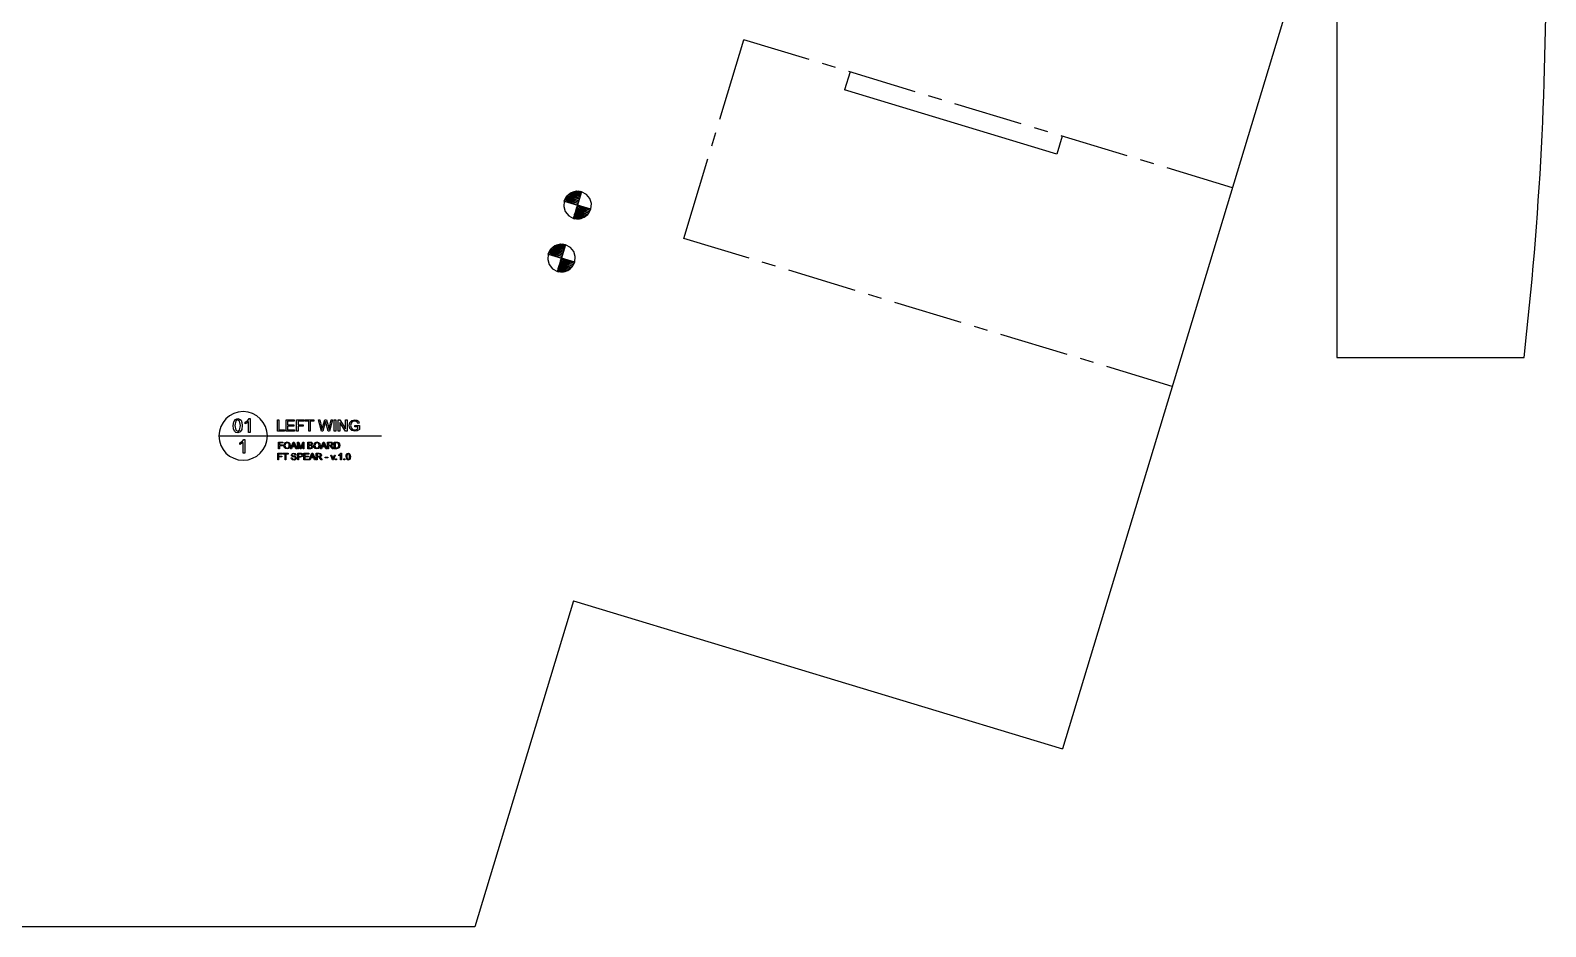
# Model space of a CAD drawing. Extents: x 310 to 1046, y -233 to 234.
# Drawn here: x 698.7 to 1046.1, y -232.5 to -27.1 of the extents above; entities that cross this region are included whole.
import ezdxf

# ---------------------------------------------------------------- set-up
doc = ezdxf.new("R2010")
doc.units = 0

msp = doc.modelspace()

# ---------------------------------------------------------------- linework, layer by layer
at = {"layer": '01 CUT', "color": 7}
for points in [[(888.374647, 56.278), (1000.218962, 22.41144), (935.375082, -191.773385)], [(998.282218, -9.730042), (998.282218, -102.048168)], [(1041.165749, -102.048168), (1041.821914, -96.068603), (1042.139413, -93.084112), (1042.435745, -90.089039), (1042.732078, -87.093965), (1043.007243, -84.098891), (1043.271826, -81.103817), (1043.525825, -78.108743), (1044.002074, -72.108012), (1044.224323, -69.112938), (1044.435989, -66.117864), (1044.637072, -63.112207), (1044.827571, -60.10655), (1045.007487, -57.111476), (1045.166237, -54.105819), (1045.324986, -51.100161), (1045.451986, -48.094504), (1045.578985, -45.088847), (1045.695402, -42.093773), (1045.790651, -39.077533), (1045.875318, -36.071875), (1046.023484, -30.060561), (1046.129317, -24.049247)], [(886.660153, -36.643374), (885.411323, -40.770861)], [(934.031003, -55.492231), (885.411323, -40.770861)], [(935.279833, -51.364744), (934.031003, -55.492231)], [(998.282218, -102.048168), (1041.165749, -102.048168)], [(823.245019, -157.832742), (800.628507, -232.529673)], [(823.245019, -157.832742), (935.375082, -191.773385)], [(800.628507, -232.529673), (380.48208, -232.529673)]]:
    msp.add_lwpolyline(points, dxfattribs=at)
at = {"layer": '05 REFERENCE', "color": 90}
for points in [[(856.772913, -47.47009), (862.286813, -29.266813)], [(877.272765, -33.796466), (862.286813, -29.266813)], [(883.34758, -35.63796), (880.310173, -34.717213)], [(901.582605, -41.162443), (886.384987, -36.558707)], [(907.65742, -43.003937), (904.620013, -42.08319)], [(925.892446, -48.517836), (910.694827, -43.924684)], [(854.931419, -53.555487), (855.852166, -50.51808)], [(931.96726, -50.35933), (928.929853, -49.438583)], [(950.202286, -55.883813), (935.01525, -51.280077)], [(848.507356, -74.806753), (854.021255, -56.592894)], [(956.287683, -57.714724), (953.239693, -56.793977)], [(974.30046, -63.175707), (959.32509, -58.635471)], [(863.482726, -79.336406), (848.507356, -74.806753)], [(869.568123, -81.1779), (866.530716, -80.257153)], [(887.792566, -86.702383), (872.60553, -82.098647)], [(893.877963, -88.533293), (890.840556, -87.612546)], [(912.112989, -94.057776), (896.91537, -89.454041)], [(918.187803, -95.89927), (915.150396, -94.978523)], [(936.422829, -101.41317), (921.22521, -96.820017)], [(942.497643, -103.254664), (939.460236, -102.333917)], [(960.521003, -108.715647), (945.53505, -104.175411)]]:
    msp.add_lwpolyline(points, dxfattribs=at)
at = {"layer": '23 NOTES', "color": 7}
for points in [[(827.215885, -68.070426), (827.335342, -66.813199), (826.975898, -65.648195), (826.205833, -64.702979), (825.093426, -64.105115), (823.836199, -63.985658), (822.671195, -64.345102), (821.725979, -65.115167), (821.128115, -66.227574), (821.008658, -67.484801), (821.368102, -68.649805), (822.138167, -69.595021), (823.250574, -70.192885), (824.507801, -70.312342), (825.672805, -69.952898), (826.618021, -69.182833), (827.215885, -68.070426)], [(821.244775, -65.895615), (824.165766, -67.155027), (821.117776, -66.23428), (821.244775, -65.895615)], [(821.403525, -65.578116), (824.261016, -66.816362), (821.244775, -65.895615), (821.403525, -65.578116)], [(824.261016, -66.816362), (821.244775, -65.895615), (824.165766, -67.155027), (824.261016, -66.816362)], [(821.594024, -65.281783), (824.366849, -66.477696), (821.403525, -65.578116), (821.594024, -65.281783)], [(824.366849, -66.477696), (821.403525, -65.578116), (824.261016, -66.816362), (824.366849, -66.477696)], [(821.826857, -65.006618), (824.462098, -66.149614), (821.594024, -65.281783), (821.826857, -65.006618)], [(824.462098, -66.149614), (821.594024, -65.281783), (824.366849, -66.477696), (824.462098, -66.149614)], [(822.080856, -64.763202), (824.557348, -65.832115), (821.826857, -65.006618), (822.080856, -64.763202)], [(824.557348, -65.832115), (821.826857, -65.006618), (824.462098, -66.149614), (824.557348, -65.832115)], [(822.356022, -64.540952), (824.652598, -65.535783), (822.080856, -64.763202), (822.356022, -64.540952)], [(824.652598, -65.535783), (822.080856, -64.763202), (824.557348, -65.832115), (824.652598, -65.535783)], [(822.662937, -64.350453), (824.737264, -65.260617), (822.356022, -64.540952), (822.662937, -64.350453)], [(824.737264, -65.260617), (822.356022, -64.540952), (824.652598, -65.535783), (824.737264, -65.260617)], [(822.980436, -64.202287), (824.811347, -65.006618), (822.662937, -64.350453), (822.980436, -64.202287)], [(824.811347, -65.006618), (822.662937, -64.350453), (824.737264, -65.260617), (824.811347, -65.006618)], [(823.319102, -64.096454), (824.874847, -64.773785), (822.980436, -64.202287), (823.319102, -64.096454)], [(824.874847, -64.773785), (822.980436, -64.202287), (824.811347, -65.006618), (824.874847, -64.773785)], [(825.07593, -64.11762), (823.245019, -70.192435)], [(823.668351, -64.022371), (824.938347, -64.583286), (823.319102, -64.096454), (823.668351, -64.022371)], [(824.938347, -64.583286), (823.319102, -64.096454), (824.874847, -64.773785), (824.938347, -64.583286)], [(824.028183, -63.980037), (824.991263, -64.413953), (823.668351, -64.022371), (824.028183, -63.980037)], [(824.991263, -64.413953), (823.668351, -64.022371), (824.938347, -64.583286), (824.991263, -64.413953)], [(824.377432, -63.990621), (825.033597, -64.286953), (824.028183, -63.980037), (824.377432, -63.990621)], [(825.033597, -64.286953), (824.028183, -63.980037), (824.991263, -64.413953), (825.033597, -64.286953)], [(824.737264, -64.032954), (825.054763, -64.191703), (824.377432, -63.990621), (824.737264, -64.032954)], [(825.054763, -64.191703), (824.377432, -63.990621), (825.033597, -64.286953), (825.054763, -64.191703)], [(825.07593, -64.11762), (825.07593, -64.138787), (824.737264, -64.032954), (825.07593, -64.11762)], [(825.07593, -64.138787), (824.737264, -64.032954), (825.054763, -64.191703), (825.07593, -64.138787)], [(821.117776, -66.23428), (827.203173, -68.075775)], [(823.509601, -69.303437), (825.340512, -70.107768), (823.446102, -69.525687), (823.509601, -69.303437)], [(823.583685, -69.049438), (825.658011, -69.949019), (823.509601, -69.303437), (823.583685, -69.049438)], [(825.658011, -69.949019), (823.509601, -69.303437), (825.340512, -70.107768), (825.658011, -69.949019)], [(823.668351, -68.774272), (825.964927, -69.769103), (823.583685, -69.049438), (823.668351, -68.774272)], [(825.964927, -69.769103), (823.583685, -69.049438), (825.658011, -69.949019), (825.964927, -69.769103)], [(823.763601, -68.47794), (826.240093, -69.546853), (823.668351, -68.774272), (823.763601, -68.47794)], [(826.240093, -69.546853), (823.668351, -68.774272), (825.964927, -69.769103), (826.240093, -69.546853)], [(823.85885, -68.160441), (826.504675, -69.303437), (823.763601, -68.47794), (823.85885, -68.160441)], [(826.504675, -69.303437), (823.763601, -68.47794), (826.240093, -69.546853), (826.504675, -69.303437)], [(823.9541, -67.832359), (826.726925, -69.028272), (823.85885, -68.160441), (823.9541, -67.832359)], [(826.726925, -69.028272), (823.85885, -68.160441), (826.504675, -69.303437), (826.726925, -69.028272)], [(824.059933, -67.493693), (826.917424, -68.731939), (823.9541, -67.832359), (824.059933, -67.493693)], [(826.917424, -68.731939), (823.9541, -67.832359), (826.726925, -69.028272), (826.917424, -68.731939)], [(824.165766, -67.155027), (827.076173, -68.403857), (824.059933, -67.493693), (824.165766, -67.155027)], [(827.076173, -68.403857), (824.059933, -67.493693), (826.917424, -68.731939), (827.076173, -68.403857)], [(827.203173, -68.075775), (824.165766, -67.155027), (827.076173, -68.403857), (827.203173, -68.075775)], [(823.266186, -70.118351), (823.245019, -70.171268), (823.583685, -70.277101), (823.266186, -70.118351)], [(823.245019, -70.171268), (823.583685, -70.277101), (823.245019, -70.192435), (823.245019, -70.171268)], [(823.287352, -70.023102), (823.943517, -70.319434), (823.266186, -70.118351), (823.287352, -70.023102)], [(823.266186, -70.118351), (823.943517, -70.319434), (823.583685, -70.277101), (823.266186, -70.118351)], [(823.329685, -69.896102), (824.292766, -70.330017), (823.287352, -70.023102), (823.329685, -69.896102)], [(824.292766, -70.330017), (823.287352, -70.023102), (823.943517, -70.319434), (824.292766, -70.330017)], [(823.382602, -69.726769), (824.652598, -70.287684), (823.329685, -69.896102), (823.382602, -69.726769)], [(824.652598, -70.287684), (823.329685, -69.896102), (824.292766, -70.330017), (824.652598, -70.287684)], [(823.446102, -69.525687), (825.001847, -70.213601), (823.382602, -69.726769), (823.446102, -69.525687)], [(825.001847, -70.213601), (823.382602, -69.726769), (824.652598, -70.287684), (825.001847, -70.213601)], [(825.340512, -70.107768), (823.446102, -69.525687), (825.001847, -70.213601), (825.340512, -70.107768)], [(823.532885, -80.230426), (823.652342, -78.973199), (823.292898, -77.808195), (822.522833, -76.862979), (821.410426, -76.265115), (820.153199, -76.145658), (818.988195, -76.505102), (818.042979, -77.275167), (817.445115, -78.387574), (817.325658, -79.644801), (817.685102, -80.809805), (818.455167, -81.755021), (819.567574, -82.352885), (820.824801, -82.472342), (821.989805, -82.112898), (822.935021, -81.342833), (823.532885, -80.230426)], [(819.308031, -76.362498), (821.128359, -77.156246), (818.979949, -76.510665), (819.308031, -76.362498)], [(819.646697, -76.246082), (821.202442, -76.933997), (819.308031, -76.362498), (819.646697, -76.246082)], [(821.202442, -76.933997), (819.308031, -76.362498), (821.128359, -77.156246), (821.202442, -76.933997)], [(821.403525, -76.267249), (819.56203, -82.352646)], [(819.995946, -76.171999), (821.255359, -76.732914), (819.646697, -76.246082), (819.995946, -76.171999)], [(821.255359, -76.732914), (819.646697, -76.246082), (821.202442, -76.933997), (821.255359, -76.732914)], [(820.345195, -76.140249), (821.308275, -76.574164), (819.995946, -76.171999), (820.345195, -76.140249)], [(821.308275, -76.574164), (819.995946, -76.171999), (821.255359, -76.732914), (821.308275, -76.574164)], [(820.705027, -76.140249), (821.350608, -76.436582), (820.345195, -76.140249), (820.705027, -76.140249)], [(821.350608, -76.436582), (820.345195, -76.140249), (821.308275, -76.574164), (821.350608, -76.436582)], [(821.054276, -76.182582), (821.382358, -76.351915), (820.705027, -76.140249), (821.054276, -76.182582)], [(821.382358, -76.351915), (820.705027, -76.140249), (821.350608, -76.436582), (821.382358, -76.351915)], [(821.403525, -76.267249), (821.392941, -76.288415), (821.054276, -76.182582), (821.403525, -76.267249)], [(821.392941, -76.288415), (821.054276, -76.182582), (821.382358, -76.351915), (821.392941, -76.288415)], [(817.561787, -78.055826), (820.482778, -79.315239), (817.445371, -78.394492), (817.561787, -78.055826)], [(817.445371, -78.394492), (823.520185, -80.225403)], [(817.720536, -77.738327), (820.588611, -78.96599), (817.561787, -78.055826), (817.720536, -77.738327)], [(820.588611, -78.96599), (817.561787, -78.055826), (820.482778, -79.315239), (820.588611, -78.96599)], [(817.921619, -77.441995), (820.68386, -78.637908), (817.720536, -77.738327), (817.921619, -77.441995)], [(820.68386, -78.637908), (817.720536, -77.738327), (820.588611, -78.96599), (820.68386, -78.637908)], [(818.143868, -77.166829), (820.789693, -78.309826), (817.921619, -77.441995), (818.143868, -77.166829)], [(820.789693, -78.309826), (817.921619, -77.441995), (820.68386, -78.637908), (820.789693, -78.309826)], [(818.397868, -76.91283), (820.884943, -77.992327), (818.143868, -77.166829), (818.397868, -76.91283)], [(820.884943, -77.992327), (818.143868, -77.166829), (820.789693, -78.309826), (820.884943, -77.992327)], [(818.683617, -76.701164), (820.969609, -77.695994), (818.397868, -76.91283), (818.683617, -76.701164)], [(820.969609, -77.695994), (818.397868, -76.91283), (820.884943, -77.992327), (820.969609, -77.695994)], [(818.979949, -76.510665), (821.054276, -77.410245), (818.683617, -76.701164), (818.979949, -76.510665)], [(821.054276, -77.410245), (818.683617, -76.701164), (820.969609, -77.695994), (821.054276, -77.410245)], [(821.128359, -77.156246), (818.979949, -76.510665), (821.054276, -77.410245), (821.128359, -77.156246)], [(820.376945, -79.653905), (823.234436, -80.881568), (820.271112, -79.981987), (820.376945, -79.653905)], [(820.482778, -79.315239), (823.393185, -80.564069), (820.376945, -79.653905), (820.482778, -79.315239)], [(823.393185, -80.564069), (820.376945, -79.653905), (823.234436, -80.881568), (823.393185, -80.564069)], [(823.520185, -80.225403), (820.482778, -79.315239), (823.393185, -80.564069), (823.520185, -80.225403)], [(819.583197, -82.26798), (819.56203, -82.33148), (819.911279, -82.437313), (819.583197, -82.26798)], [(819.56203, -82.33148), (819.911279, -82.437313), (819.56203, -82.352646), (819.56203, -82.33148)], [(819.614947, -82.183313), (820.260528, -82.479646), (819.583197, -82.26798), (819.614947, -82.183313)], [(819.583197, -82.26798), (820.260528, -82.479646), (819.911279, -82.437313), (819.583197, -82.26798)], [(819.65728, -82.045731), (820.620361, -82.479646), (819.614947, -82.183313), (819.65728, -82.045731)], [(820.620361, -82.479646), (819.614947, -82.183313), (820.260528, -82.479646), (820.620361, -82.479646)], [(819.699613, -81.886981), (820.969609, -82.447896), (819.65728, -82.045731), (819.699613, -81.886981)], [(820.969609, -82.447896), (819.65728, -82.045731), (820.620361, -82.479646), (820.969609, -82.447896)], [(819.763113, -81.685898), (821.318858, -82.373813), (819.699613, -81.886981), (819.763113, -81.685898)], [(821.318858, -82.373813), (819.699613, -81.886981), (820.969609, -82.447896), (821.318858, -82.373813)], [(819.826613, -81.463649), (821.657524, -82.257397), (819.763113, -81.685898), (819.826613, -81.463649)], [(821.657524, -82.257397), (819.763113, -81.685898), (821.318858, -82.373813), (821.657524, -82.257397)], [(819.911279, -81.20965), (821.975023, -82.10923), (819.826613, -81.463649), (819.911279, -81.20965)], [(821.975023, -82.10923), (819.826613, -81.463649), (821.657524, -82.257397), (821.975023, -82.10923)], [(819.995946, -80.923901), (822.281939, -81.918731), (819.911279, -81.20965), (819.995946, -80.923901)], [(822.281939, -81.918731), (819.911279, -81.20965), (821.975023, -82.10923), (822.281939, -81.918731)], [(820.080612, -80.627568), (822.567688, -81.707065), (819.995946, -80.923901), (820.080612, -80.627568)], [(822.567688, -81.707065), (819.995946, -80.923901), (822.281939, -81.918731), (822.567688, -81.707065)], [(820.175862, -80.310069), (822.821687, -81.453066), (820.080612, -80.627568), (820.175862, -80.310069)], [(822.821687, -81.453066), (820.080612, -80.627568), (822.567688, -81.707065), (822.821687, -81.453066)], [(820.271112, -79.981987), (823.043936, -81.1779), (820.175862, -80.310069), (820.271112, -79.981987)], [(823.043936, -81.1779), (820.175862, -80.310069), (822.821687, -81.453066), (823.043936, -81.1779)], [(823.234436, -80.881568), (820.271112, -79.981987), (823.043936, -81.1779), (823.234436, -80.881568)], [(753.067157, -120.055653), (752.954167, -118.93481), (752.630106, -117.890855), (752.117339, -116.94615), (751.438229, -116.12306), (750.61514, -115.443948), (749.670435, -114.93118), (748.626478, -114.607119), (747.505632, -114.494128), (746.384787, -114.607119), (745.34083, -114.93118), (744.396125, -115.443948), (743.573036, -116.12306), (742.893925, -116.94615), (742.381158, -117.890855), (742.057098, -118.93481), (741.944108, -120.055653), (742.057098, -121.176495), (742.381158, -122.22045), (742.893925, -123.165155), (743.573036, -123.988245), (744.396125, -124.667357), (745.34083, -125.180125), (746.384787, -125.504186), (747.505632, -125.617177), (748.626478, -125.504186), (749.670435, -125.180125), (750.61514, -124.667357), (751.438229, -123.988245), (752.117339, -123.165155), (752.630106, -122.22045), (752.954167, -121.176495), (753.067157, -120.055653)], [(745.619764, -117.701131), (745.801691, -118.742878), (746.254342, -119.000607), (746.704827, -118.740712), (746.88892, -117.701131), (746.704827, -116.659384), (746.25001, -116.401655), (745.821183, -116.629063), (745.619764, -117.701131), (745.619764, -117.701131)], [(749.15434, -119.267), (748.764497, -119.267), (748.764497, -116.782834), (748.394146, -117.051393), (747.984811, -117.252812), (747.984811, -116.875964), (748.556581, -116.503447), (748.903108, -116.078951), (749.15434, -116.078951), (749.15434, -119.267)], [(773.078008, -117.952736), (773.078008, -117.654723), (774.153974, -117.65299), (774.153974, -118.595543), (773.642847, -118.893556), (773.102265, -118.992316), (772.421341, -118.832914), (771.96046, -118.368568), (771.804523, -117.691108), (771.958728, -116.999788), (772.405747, -116.521581), (773.076275, -116.365644), (773.573541, -116.455741), (773.923533, -116.703508), (774.115855, -117.11934), (773.812644, -117.202506), (773.670569, -116.897563), (773.428, -116.720834), (773.078008, -116.653261), (772.679502, -116.724299), (772.40748, -116.907958), (772.248077, -117.15919), (772.151049, -117.670317), (772.267136, -118.23862), (772.608465, -118.578217), (773.083206, -118.689105), (773.509434, -118.605939), (773.824773, -118.425745), (773.824773, -117.952736), (773.078008, -117.952736)], [(741.944108, -120.060944), (779.260824, -120.060944)], [(747.925501, -124.029), (747.535658, -124.029), (747.535658, -121.544834), (747.165307, -121.813393), (746.755972, -122.014812), (746.755972, -121.637964), (747.327742, -121.265447), (747.674269, -120.840951), (747.925501, -120.840951), (747.925501, -124.029)], [(756.841429, -122.249742), (757.045186, -121.656144), (757.571211, -121.440952), (757.951696, -121.541791), (758.209511, -121.823516), (758.298915, -122.232069), (758.205353, -122.646861), (757.940261, -122.924428), (757.570172, -123.017989), (757.185528, -122.914032), (756.928753, -122.630227), (756.841429, -122.249742), (756.841429, -122.249742)], [(763.702635, -122.249742), (763.906392, -121.656144), (764.432418, -121.440952), (764.812903, -121.541791), (765.070718, -121.823516), (765.160122, -122.232069), (765.06656, -122.646861), (764.801468, -122.924428), (764.431378, -123.017989), (764.046735, -122.914032), (763.78996, -122.630227), (763.702635, -122.249742), (763.702635, -122.249742)], [(757.049344, -122.252861), (757.196964, -122.687404), (757.569132, -122.84542), (757.94338, -122.685325), (758.091, -122.23103), (758.027586, -121.906682), (757.84358, -121.691489), (757.572251, -121.614561), (757.203201, -121.762181), (757.049344, -122.252861), (757.049344, -122.252861)], [(758.518717, -125.063359), (758.708959, -125.046726), (758.771334, -125.23489), (758.925191, -125.353401), (759.159096, -125.398103), (759.362853, -125.363797), (759.49384, -125.270235), (759.537502, -125.139248), (759.495919, -125.014499), (759.358695, -124.924056), (759.087365, -124.850246), (758.793165, -124.754605), (758.629951, -124.613223), (758.576933, -124.42298), (758.642426, -124.207788), (758.833708, -124.05497), (759.113355, -124.002991), (759.411713, -124.058089), (759.611312, -124.218184), (759.686161, -124.458326), (759.4928, -124.47288), (759.386763, -124.254569), (759.121671, -124.180759), (758.8545, -124.248331), (758.771334, -124.409466), (758.83059, -124.544611), (759.134146, -124.653766), (759.472009, -124.750447), (759.668488, -124.906383), (759.731903, -125.122615), (759.662251, -125.352362), (759.461613, -125.519734), (759.168452, -125.578989), (758.821234, -125.518694), (758.601883, -125.337808), (758.518717, -125.063359), (758.518717, -125.063359)], [(758.831178, -122.366175), (759.347848, -122.366175), (759.188793, -121.944107), (759.080677, -121.628075), (758.99855, -121.919157), (758.831178, -122.366175)], [(762.537269, -122.10836), (762.866815, -122.10836), (763.059137, -122.090687), (763.17453, -122.014798), (763.214034, -121.881732), (763.177649, -121.748666), (763.073691, -121.669658), (762.841865, -121.647827), (762.537269, -121.647827), (762.537269, -122.10836)], [(762.537269, -122.812153), (762.916715, -122.812153), (763.053939, -122.804876), (763.170372, -122.763293), (763.2473, -122.679087), (763.277448, -122.55018), (763.233786, -122.40256), (763.112155, -122.314196), (762.889686, -122.288207), (762.537269, -122.288207), (762.537269, -122.812153)], [(763.119883, -124.927175), (763.636553, -124.927175), (763.477498, -124.505107), (763.369382, -124.189075), (763.287255, -124.480157), (763.119883, -124.927175)], [(763.91055, -122.252861), (764.05817, -122.687404), (764.430339, -122.84542), (764.804586, -122.685325), (764.952206, -122.23103), (764.888792, -121.906682), (764.704787, -121.691489), (764.433458, -121.614561), (764.064408, -121.762181), (763.91055, -122.252861), (763.91055, -122.252861)], [(764.472373, -124.701587), (764.905876, -124.701587), (765.122108, -124.673518), (765.24062, -124.582035), (765.281164, -124.444811), (765.202156, -124.267044), (764.954736, -124.197392), (764.472373, -124.197392), (764.472373, -124.701587)], [(765.692385, -122.366175), (766.209054, -122.366175), (766.049999, -121.944107), (765.941883, -121.628075), (765.859757, -121.919157), (765.692385, -122.366175)], [(766.342092, -125.095586), (766.342092, -124.907423), (766.916978, -124.907423), (766.916978, -125.095586), (766.342092, -125.095586)], [(767.044873, -122.140587), (767.478377, -122.140587), (767.694609, -122.112518), (767.81312, -122.021035), (767.853664, -121.883811), (767.774656, -121.706044), (767.527237, -121.636392), (767.044873, -121.636392), (767.044873, -122.140587)], [(768.579289, -122.812153), (768.904677, -122.812153), (769.140661, -122.784085), (769.277885, -122.705077), (769.38912, -122.512755), (769.429663, -122.218555), (769.350655, -121.851584), (769.160413, -121.679015), (768.899479, -121.647827), (768.579289, -121.647827), (768.579289, -122.812153)], [(770.021197, -125.553), (769.834073, -125.553), (769.834073, -124.360606), (769.656306, -124.489513), (769.459826, -124.586194), (769.459826, -124.405307), (769.734274, -124.2265), (769.900606, -124.022743), (770.021197, -124.022743), (770.021197, -125.553)], [(771.091961, -124.801386), (771.147059, -124.366843), (771.312351, -124.112147), (771.588879, -124.022743), (771.804071, -124.072643), (771.956889, -124.215065), (772.05149, -124.441693), (772.085796, -124.801386), (772.030699, -125.23489), (771.865406, -125.489586), (771.588879, -125.578989), (771.2427, -125.420974), (771.091961, -124.801386), (771.091961, -124.801386)], [(771.284283, -124.801386), (771.371607, -125.301422), (771.588879, -125.425132), (771.805111, -125.300383), (771.893475, -124.801386), (771.805111, -124.30135), (771.5868, -124.17764), (771.380963, -124.286796), (771.284283, -124.801386), (771.284283, -124.801386)]]:
    msp.add_lwpolyline(points, dxfattribs=at)
for points in [[(745.219092, -117.701131), (745.33388, -116.795829), (745.678241, -116.26521), (746.254342, -116.078951), (746.702661, -116.18291), (747.021033, -116.479623), (747.21812, -116.951766), (747.289591, -117.701131), (747.174804, -118.604267), (746.830443, -119.134887), (746.254342, -119.321145), (745.844465, -119.238845), (745.533133, -118.991944), (745.297602, -118.471071), (745.219092, -117.701131), (745.219092, -117.701131)], [(755.380895, -118.949), (755.380895, -116.40896), (755.717026, -116.40896), (755.717026, -118.649254), (756.967987, -118.649254), (756.967987, -118.949), (755.380895, -118.949)], [(757.375156, -118.949), (757.375156, -116.40896), (759.211747, -116.40896), (759.211747, -116.708705), (757.711286, -116.708705), (757.711286, -117.486658), (759.116452, -117.486658), (759.116452, -117.784671), (757.711286, -117.784671), (757.711286, -118.649254), (759.270656, -118.649254), (759.270656, -118.949), (757.375156, -118.949)], [(759.752328, -118.949), (759.752328, -116.40896), (761.465902, -116.40896), (761.465902, -116.708705), (760.088459, -116.708705), (760.088459, -117.495321), (761.280511, -117.495321), (761.280511, -117.795066), (760.088459, -117.795066), (760.088459, -118.949), (759.752328, -118.949)], [(762.548798, -118.949), (762.548798, -116.708705), (761.711936, -116.708705), (761.711936, -116.40896), (763.725256, -116.40896), (763.725256, -116.708705), (762.884929, -116.708705), (762.884929, -118.949), (762.548798, -118.949)], [(765.435365, -118.949), (764.76137, -116.40896), (765.106164, -116.40896), (765.492542, -118.07402), (765.599965, -118.59381), (765.714318, -118.124267), (766.197723, -116.40896), (766.60316, -116.40896), (766.967013, -117.694574), (767.164532, -118.59381), (767.291015, -118.0411), (767.68952, -116.40896), (768.027384, -116.40896), (767.330865, -118.949), (767.006863, -118.949), (766.471479, -117.013649), (766.391778, -116.715636), (766.317275, -117.013649), (765.778425, -118.949), (765.435365, -118.949)], [(768.398167, -118.949), (768.398167, -116.40896), (768.734298, -116.40896), (768.734298, -118.949), (768.398167, -118.949)], [(769.323393, -118.949), (769.323393, -116.40896), (769.668186, -116.40896), (771.002314, -118.403221), (771.002314, -116.40896), (771.324584, -116.40896), (771.324584, -118.949), (770.979789, -118.949), (769.645663, -116.953007), (769.645663, -118.949), (769.323393, -118.949)], [(755.612649, -122.992), (755.612649, -121.467981), (756.64079, -121.467981), (756.64079, -121.647827), (755.814327, -121.647827), (755.814327, -122.119795), (756.529556, -122.119795), (756.529556, -122.299642), (755.814327, -122.299642), (755.814327, -122.992), (755.612649, -122.992)], [(758.391437, -122.992), (758.976719, -121.467981), (759.193991, -121.467981), (759.817737, -122.992), (759.58799, -122.992), (759.410222, -122.530428), (758.772962, -122.530428), (758.60559, -122.992), (758.391437, -122.992)], [(759.972634, -122.992), (759.972634, -121.467981), (760.27619, -121.467981), (760.636923, -122.547061), (760.709693, -122.772649), (760.790781, -122.528349), (761.155672, -121.467981), (761.427001, -121.467981), (761.427001, -122.992), (761.232601, -122.992), (761.232601, -121.716439), (760.789741, -122.992), (760.607815, -122.992), (760.167034, -121.694608), (760.167034, -122.992), (759.972634, -122.992)], [(762.335592, -122.992), (762.335592, -121.467981), (762.907359, -121.467981), (763.187005, -121.514762), (763.352298, -121.657184), (763.412593, -121.857822), (763.359575, -122.041827), (763.19948, -122.18113), (763.411553, -122.319394), (763.486403, -122.55018), (763.440662, -122.749779), (763.329427, -122.891161), (763.162055, -122.96705), (762.916715, -122.992), (762.335592, -122.992)], [(765.252644, -122.992), (765.837925, -121.467981), (766.055197, -121.467981), (766.678943, -122.992), (766.449197, -122.992), (766.271429, -122.530428), (765.634168, -122.530428), (765.466797, -122.992), (765.252644, -122.992)], [(766.843196, -122.992), (766.843196, -121.467981), (767.518921, -121.467981), (767.828715, -121.509564), (767.998165, -121.654065), (768.061579, -121.883811), (767.956582, -122.15722), (767.632235, -122.298602), (767.753865, -122.374491), (767.921237, -122.577209), (768.186329, -122.992), (767.932673, -122.992), (767.730994, -122.674929), (767.585454, -122.464935), (767.482535, -122.363056), (767.391053, -122.322513), (767.278778, -122.315236), (767.044873, -122.315236), (767.044873, -122.992), (766.843196, -122.992)], [(768.377611, -122.992), (768.377611, -121.467981), (768.902598, -121.467981), (769.173927, -121.489812), (769.397436, -121.598967), (769.577282, -121.859901), (769.637579, -122.221674), (769.597035, -122.529388), (769.493077, -122.751858), (769.353774, -122.890121), (769.171848, -122.966011), (768.927547, -122.992), (768.377611, -122.992)], [(755.443649, -125.553), (755.443649, -124.028981), (756.47179, -124.028981), (756.47179, -124.208827), (755.645327, -124.208827), (755.645327, -124.680795), (756.360556, -124.680795), (756.360556, -124.860642), (755.645327, -124.860642), (755.645327, -125.553), (755.443649, -125.553)], [(757.121526, -125.553), (757.121526, -124.208827), (756.61941, -124.208827), (756.61941, -124.028981), (757.827398, -124.028981), (757.827398, -124.208827), (757.323204, -124.208827), (757.323204, -125.553), (757.121526, -125.553)], [(760.007391, -125.553), (760.007391, -124.028981), (760.582277, -124.028981), (760.814102, -124.043535), (761.002266, -124.115265), (761.123896, -124.261846), (761.170677, -124.469761), (761.046967, -124.799307), (760.599949, -124.933412), (760.209069, -124.933412), (760.209069, -125.553), (760.007391, -125.553)], [(760.209069, -124.753566), (760.603068, -124.753566), (760.880635, -124.680795), (760.962762, -124.475999), (760.913902, -124.312785), (760.787073, -124.222342), (760.59891, -124.208827), (760.209069, -124.208827), (760.209069, -124.753566)], [(761.431611, -125.553), (761.431611, -124.028981), (762.533562, -124.028981), (762.533562, -124.208827), (761.633289, -124.208827), (761.633289, -124.675597), (762.476385, -124.675597), (762.476385, -124.854404), (761.633289, -124.854404), (761.633289, -125.373153), (762.568908, -125.373153), (762.568908, -125.553), (761.431611, -125.553)], [(762.680142, -125.553), (763.265424, -124.028981), (763.482696, -124.028981), (764.106442, -125.553), (763.876695, -125.553), (763.698928, -125.091428), (763.061667, -125.091428), (762.894295, -125.553), (762.680142, -125.553)], [(764.270695, -125.553), (764.270695, -124.028981), (764.94642, -124.028981), (765.256214, -124.070564), (765.425665, -124.215065), (765.489079, -124.444811), (765.384082, -124.71822), (765.059734, -124.859602), (765.181364, -124.935491), (765.348736, -125.138209), (765.613828, -125.553), (765.360171, -125.553), (765.158493, -125.235929), (765.012953, -125.025935), (764.910035, -124.924056), (764.818552, -124.883513), (764.706278, -124.876236), (764.472373, -124.876236), (764.472373, -125.553), (764.270695, -125.553)], [(768.022048, -125.553), (767.602059, -124.44897), (767.799578, -124.44897), (768.036602, -125.11014), (768.107293, -125.33261), (768.176945, -125.122615), (768.422285, -124.44897), (768.614606, -124.44897), (768.196697, -125.553), (768.022048, -125.553)], [(768.674902, -125.553), (768.674902, -125.339887), (768.888015, -125.339887), (768.888015, -125.553), (768.674902, -125.553)], [(770.605439, -125.553), (770.605439, -125.339887), (770.818552, -125.339887), (770.818552, -125.553), (770.605439, -125.553)]]:
    msp.add_lwpolyline(points, close=True, dxfattribs=at)

doc.saveas('drawing.dxf')
